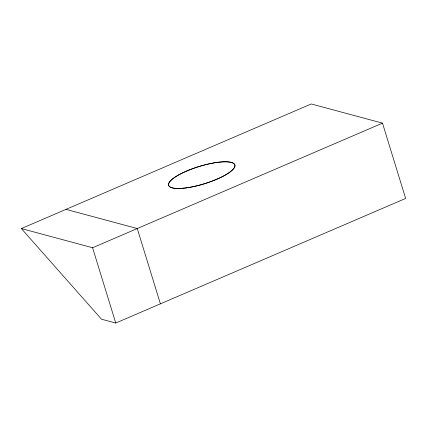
<?xml version="1.0" encoding="UTF-8"?>
<svg xmlns="http://www.w3.org/2000/svg" width="427" height="427" viewBox="0 0 427 427"><rect width="100%" height="100%" fill="white"/><g stroke="black" fill="none" stroke-linecap="round" stroke-linejoin="round"><path stroke-width="0.64" d="M21.35 228.562L311.246 103.964L382.485 123.141L405.65 198.438L115.754 323.036L101.503 319.204L21.35 228.562L92.59 247.74L382.485 123.141M66.014 209.369L137.254 228.541L160.419 303.843M92.59 247.74L115.754 323.036M186.423 187.859A34.64 9.026 -17.1 0 0 234.925 165.27A34.64 9.026 -17.1 0 0 183.872 172.278A34.64 9.026 -17.1 0 0 186.418 187.837A34.64 9.026 -17.1 0 0 234.914 165.254A34.64 9.026 -17.1 0 0 183.877 172.3A34.64 9.026 -17.1 0 0 186.423 187.859"/></g></svg>
